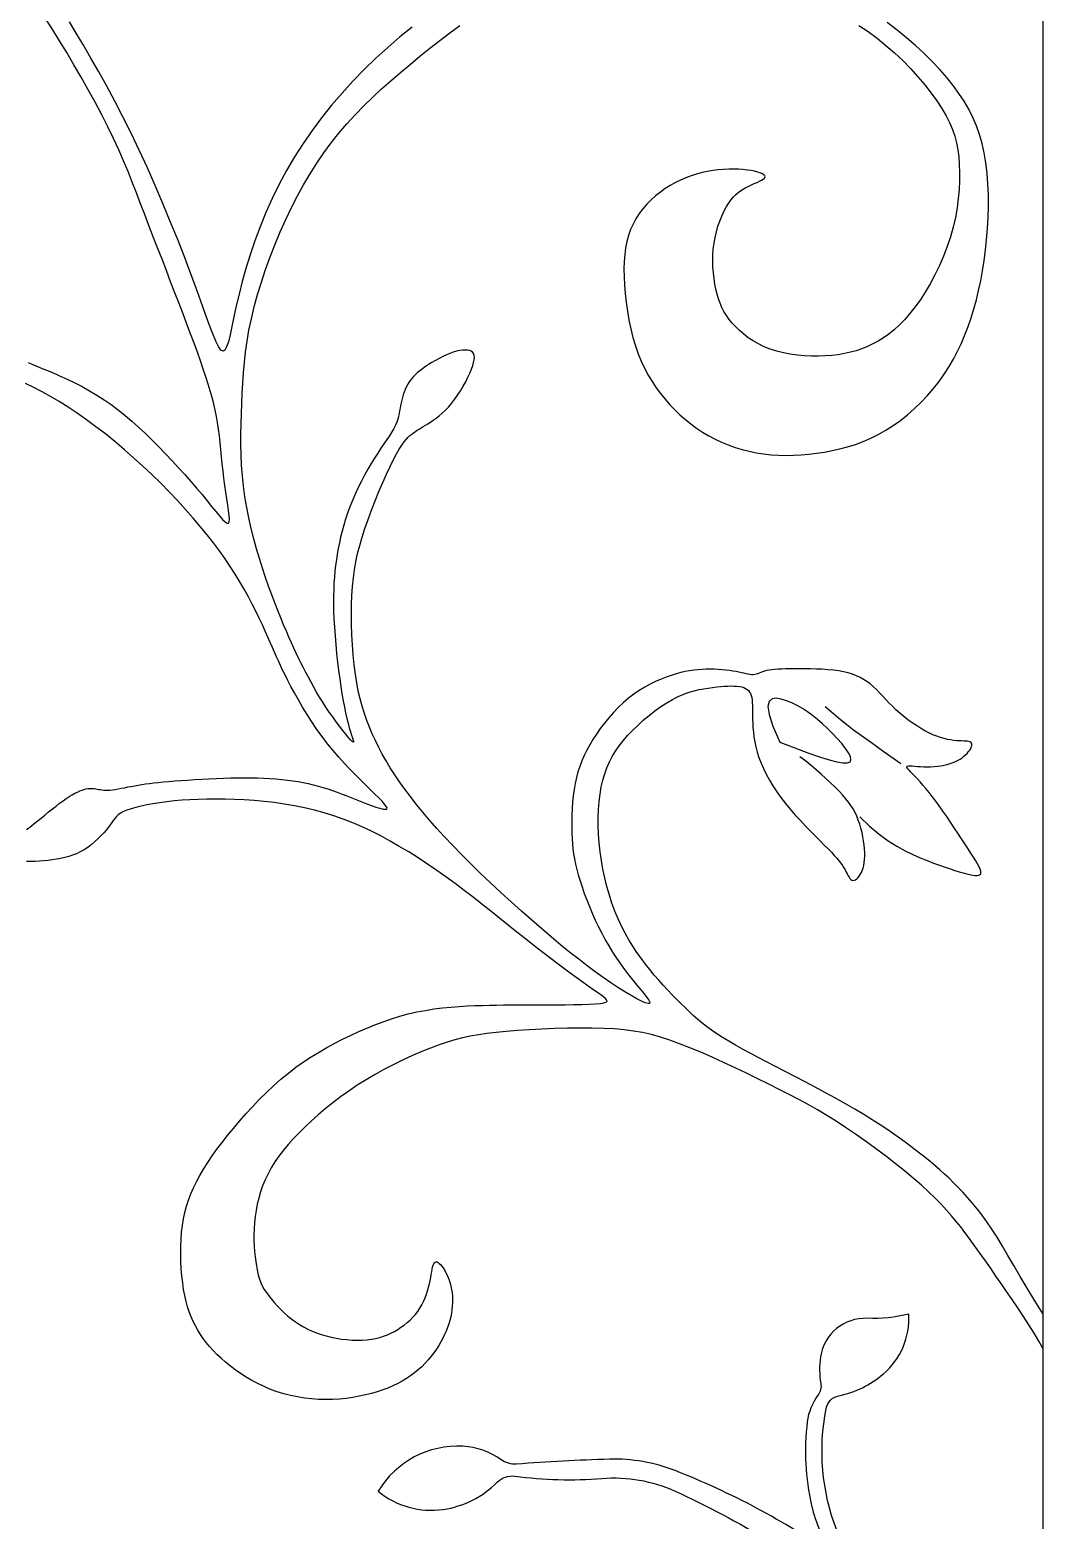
# Model space of a CAD drawing. Header units: millimetres. Extents: x 14385 to 129787, y 107826 to 186798.
# Drawn here: x 31247 to 31528.7, y 118956.4 to 119370.6 of the extents above; entities that cross this region are included whole.
import ezdxf

# ---------------------------------------------------------------- set-up
doc = ezdxf.new("R2010")
doc.units = ezdxf.units.MM
doc.header["$LTSCALE"] = 1000

msp = doc.modelspace()

# ---------------------------------------------------------------- linework, layer by layer
at = {"color": 252, "ltscale": 0.1}
msp.add_lwpolyline([(31528.71, 119784.86), (30828.71, 119784.86), (30828.71, 117984.86), (31528.71, 117984.86)], close=True, dxfattribs=at)
for points in [[(31246.51, 119278.15), (31248.72, 119277.25), (31250.91, 119276.34), (31253.09, 119275.42), (31255.25, 119274.49), (31257.39, 119273.52), (31259.5, 119272.51), (31261.58, 119271.45), (31263.64, 119270.32), (31265.67, 119269.11), (31267.66, 119267.82), (31269.63, 119266.44), (31271.56, 119264.98), (31273.48, 119263.44), (31275.38, 119261.83), (31277.27, 119260.14), (31279.15, 119258.39), (31281.03, 119256.58), (31282.9, 119254.71), (31284.76, 119252.79), (31286.6, 119250.86), (31288.39, 119248.91), (31290.13, 119246.98), (31291.8, 119245.07), (31293.39, 119243.22), (31294.89, 119241.42), (31296.27, 119239.72), (31297.55, 119238.13), (31298.69, 119236.71), (31299.7, 119235.49), (31300.57, 119234.51), (31301.29, 119233.82), (31301.84, 119233.45), (31302.23, 119233.45), (31302.44, 119233.84), (31302.5, 119234.59), (31302.44, 119235.65), (31302.28, 119236.97), (31302.05, 119238.52), (31301.77, 119240.24), (31301.48, 119242.08), (31301.2, 119244.01), (31300.95, 119245.98), (31300.72, 119247.97), (31300.52, 119249.97), (31300.33, 119251.96), (31300.14, 119253.94), (31299.94, 119255.89), (31299.73, 119257.79), (31299.49, 119259.64), (31299.22, 119261.43), (31298.91, 119263.18), (31298.55, 119264.91), (31298.15, 119266.64), (31297.7, 119268.41), (31297.18, 119270.24), (31296.6, 119272.15), (31295.95, 119274.17), (31295.23, 119276.32), (31294.44, 119278.6), (31293.59, 119280.99), (31292.67, 119283.51), (31291.7, 119286.13), (31290.67, 119288.85), (31289.6, 119291.66), (31288.49, 119294.57), (31287.34, 119297.56), (31286.16, 119300.61), (31284.97, 119303.71), (31283.76, 119306.84), (31282.54, 119309.98), (31281.33, 119313.11), (31280.14, 119316.22), (31278.96, 119319.28), (31277.81, 119322.29), (31276.67, 119325.27), (31275.51, 119328.23), (31274.32, 119331.2), (31273.06, 119334.21), (31271.72, 119337.27), (31270.28, 119340.42), (31268.71, 119343.67), (31267.01, 119347.03), (31265.18, 119350.48), (31263.26, 119353.97), (31261.29, 119357.47), (31259.28, 119360.92), (31257.28, 119364.29), (31255.31, 119367.53), (31253.4, 119370.59), (31251.58, 119373.46)], [(31353.26, 119371.39), (31349.86, 119368.63), (31346.5, 119365.73), (31343.2, 119362.71), (31339.97, 119359.58), (31336.84, 119356.35), (31333.82, 119353.04), (31330.92, 119349.65), (31328.14, 119346.18), (31325.5, 119342.64), (31322.98, 119339.01), (31320.61, 119335.31), (31318.39, 119331.54), (31316.32, 119327.69), (31314.41, 119323.77), (31312.65, 119319.82), (31311.04, 119315.86), (31309.58, 119311.93), (31308.27, 119308.06), (31307.1, 119304.29), (31306.07, 119300.64), (31305.17, 119297.17), (31304.41, 119293.89), (31303.76, 119290.87), (31303.19, 119288.16), (31302.67, 119285.82), (31302.2, 119283.91), (31301.73, 119282.48), (31301.25, 119281.58), (31300.73, 119281.28), (31300.14, 119281.62), (31299.48, 119282.57), (31298.72, 119284.09), (31297.87, 119286.16), (31296.89, 119288.73), (31295.79, 119291.76), (31294.55, 119295.23), (31293.15, 119299.08), (31291.59, 119303.28), (31289.88, 119307.77), (31288.03, 119312.49), (31286.07, 119317.36), (31284.02, 119322.33), (31281.88, 119327.33), (31279.69, 119332.3), (31277.45, 119337.17), (31275.18, 119341.88), (31272.9, 119346.42), (31270.62, 119350.79), (31268.38, 119354.97), (31266.16, 119358.96), (31264.01, 119362.74), (31261.93, 119366.32), (31259.93, 119369.69), (31258.04, 119372.83)], [(31477.7, 119151.83), (31480.45, 119149.24), (31483.09, 119147.05), (31485.62, 119145.21), (31488.03, 119143.68), (31490.32, 119142.41), (31492.48, 119141.36), (31494.53, 119140.47), (31496.45, 119139.71), (31498.24, 119139.02), (31499.9, 119138.41), (31501.44, 119137.87), (31502.87, 119137.39), (31504.18, 119136.97), (31505.38, 119136.61), (31506.47, 119136.31), (31507.46, 119136.05), (31508.34, 119135.85), (31509.12, 119135.7), (31509.8, 119135.61), (31510.36, 119135.6), (31510.8, 119135.66), (31511.12, 119135.8), (31511.33, 119136.04), (31511.4, 119136.37), (31511.34, 119136.81), (31511.16, 119137.35), (31510.87, 119138.01), (31510.46, 119138.78), (31509.94, 119139.66), (31509.33, 119140.65), (31508.62, 119141.76), (31507.83, 119143), (31506.95, 119144.35), (31506.01, 119145.79), (31505.02, 119147.3), (31504, 119148.85), (31502.95, 119150.41), (31501.9, 119151.96), (31500.85, 119153.47), (31499.82, 119154.91), (31498.83, 119156.25), (31497.88, 119157.51), (31496.97, 119158.66), (31496.1, 119159.73), (31495.28, 119160.7), (31494.51, 119161.59), (31493.79, 119162.39), (31493.12, 119163.1), (31492.5, 119163.73), (31491.96, 119164.27), (31491.5, 119164.74), (31491.13, 119165.13), (31490.88, 119165.45), (31490.75, 119165.69), (31490.76, 119165.87), (31490.91, 119165.99), (31491.23, 119166.04), (31491.7, 119166.05), (31492.29, 119166.01), (31492.99, 119165.96), (31493.77, 119165.89), (31494.63, 119165.83), (31495.53, 119165.79), (31496.47, 119165.77), (31497.42, 119165.79), (31498.37, 119165.85), (31499.32, 119165.95), (31500.25, 119166.08), (31501.15, 119166.25), (31502.03, 119166.46), (31502.86, 119166.7), (31503.64, 119166.97), (31504.36, 119167.26), (31505.03, 119167.59), (31505.64, 119167.94), (31506.19, 119168.3), (31506.69, 119168.69), (31507.14, 119169.08), (31507.55, 119169.49), (31507.9, 119169.9), (31508.21, 119170.31), (31508.46, 119170.72), (31508.66, 119171.11), (31508.8, 119171.48), (31508.87, 119171.83), (31508.87, 119172.13), (31508.79, 119172.39), (31508.63, 119172.59), (31508.39, 119172.74), (31508.06, 119172.83), (31507.65, 119172.89), (31507.17, 119172.92), (31506.62, 119172.94), (31506.01, 119172.96), (31505.33, 119172.98), (31504.6, 119173.03), (31503.81, 119173.11), (31502.97, 119173.24), (31502.08, 119173.41), (31501.14, 119173.63), (31500.16, 119173.92), (31499.14, 119174.28), (31498.07, 119174.7), (31496.96, 119175.21), (31495.81, 119175.81), (31494.64, 119176.48), (31493.45, 119177.23), (31492.27, 119178.03), (31491.09, 119178.88), (31489.94, 119179.77), (31488.84, 119180.7), (31487.78, 119181.65), (31486.78, 119182.61), (31485.83, 119183.57), (31484.93, 119184.53), (31484.06, 119185.46), (31483.2, 119186.37), (31482.35, 119187.23), (31481.5, 119188.05), (31480.63, 119188.8), (31479.73, 119189.48), (31478.8, 119190.08), (31477.82, 119190.63), (31476.78, 119191.1), (31475.68, 119191.52), (31474.5, 119191.87), (31473.23, 119192.17), (31471.87, 119192.42), (31470.41, 119192.61), (31468.87, 119192.76), (31467.28, 119192.87), (31465.67, 119192.95), (31464.06, 119193), (31462.49, 119193.03), (31460.98, 119193.03), (31459.56, 119193.03), (31458.25, 119193.02), (31457.05, 119192.99), (31455.95, 119192.96), (31454.96, 119192.91), (31454.06, 119192.84), (31453.24, 119192.76), (31452.51, 119192.65), (31451.85, 119192.51), (31451.26, 119192.36), (31450.72, 119192.18), (31450.24, 119192), (31449.78, 119191.82), (31449.35, 119191.66), (31448.94, 119191.52), (31448.52, 119191.42), (31448.1, 119191.36), (31447.66, 119191.36), (31447.18, 119191.41), (31446.67, 119191.5), (31446.12, 119191.62), (31445.52, 119191.76), (31444.86, 119191.92), (31444.14, 119192.08), (31443.34, 119192.24), (31442.47, 119192.39), (31441.52, 119192.53), (31440.52, 119192.65), (31439.47, 119192.75), (31438.39, 119192.83), (31437.28, 119192.88), (31436.15, 119192.9), (31435.01, 119192.9), (31433.88, 119192.85), (31432.74, 119192.77), (31431.59, 119192.64), (31430.42, 119192.46), (31429.21, 119192.23), (31427.97, 119191.95), (31426.69, 119191.59), (31425.34, 119191.17), (31423.94, 119190.68), (31422.48, 119190.11), (31420.98, 119189.46), (31419.46, 119188.72), (31417.93, 119187.89), (31416.4, 119186.97), (31414.89, 119185.95), (31413.4, 119184.82), (31411.96, 119183.58), (31410.56, 119182.26), (31409.22, 119180.86), (31407.94, 119179.4), (31406.73, 119177.9), (31405.58, 119176.38), (31404.52, 119174.85), (31403.53, 119173.33), (31402.64, 119171.84), (31401.83, 119170.36), (31401.1, 119168.89), (31400.46, 119167.41), (31399.89, 119165.9), (31399.39, 119164.37), (31398.97, 119162.79), (31398.61, 119161.16), (31398.32, 119159.46), (31398.08, 119157.71), (31397.91, 119155.94), (31397.78, 119154.15), (31397.7, 119152.38), (31397.67, 119150.64), (31397.67, 119148.96), (31397.7, 119147.34), (31397.76, 119145.81), (31397.86, 119144.36), (31398, 119142.94), (31398.18, 119141.55), (31398.41, 119140.16), (31398.7, 119138.74), (31399.05, 119137.27), (31399.47, 119135.73), (31399.96, 119134.1), (31400.52, 119132.38), (31401.14, 119130.61), (31401.83, 119128.78), (31402.57, 119126.93), (31403.36, 119125.06), (31404.2, 119123.19), (31405.09, 119121.34), (31406.01, 119119.52), (31406.98, 119117.73), (31407.98, 119115.99), (31409.01, 119114.29), (31410.08, 119112.63), (31411.18, 119111.01), (31412.31, 119109.44), (31413.46, 119107.92), (31414.63, 119106.46), (31415.78, 119105.07), (31416.84, 119103.79), (31417.79, 119102.64), (31418.55, 119101.67), (31419.09, 119100.88), (31419.36, 119100.32), (31419.29, 119100), (31418.87, 119099.96), (31418.1, 119100.18), (31417.04, 119100.63), (31415.71, 119101.31), (31414.15, 119102.18), (31412.4, 119103.22), (31410.5, 119104.42), (31408.48, 119105.76), (31406.38, 119107.21), (31404.2, 119108.78), (31401.94, 119110.47), (31399.59, 119112.28), (31397.16, 119114.2), (31394.64, 119116.25), (31392.04, 119118.42), (31389.34, 119120.71), (31386.56, 119123.12), (31383.71, 119125.63), (31380.84, 119128.21), (31377.96, 119130.84), (31375.11, 119133.5), (31372.32, 119136.15), (31369.62, 119138.78), (31367.03, 119141.36), (31364.6, 119143.87), (31362.3, 119146.31), (31360.14, 119148.67), (31358.12, 119150.97), (31356.22, 119153.21), (31354.45, 119155.38), (31352.79, 119157.51), (31351.25, 119159.57), (31349.81, 119161.59), (31348.47, 119163.57), (31347.22, 119165.51), (31346.07, 119167.42), (31344.99, 119169.31), (31344, 119171.18), (31343.07, 119173.05), (31342.21, 119174.91), (31341.42, 119176.78), (31340.68, 119178.67), (31340.01, 119180.6), (31339.39, 119182.59), (31338.83, 119184.67), (31338.33, 119186.84), (31337.89, 119189.14), (31337.51, 119191.57), (31337.18, 119194.15), (31336.91, 119196.86), (31336.7, 119199.64), (31336.54, 119202.46), (31336.45, 119205.29), (31336.42, 119208.09), (31336.46, 119210.81), (31336.56, 119213.43), (31336.72, 119215.91), (31336.95, 119218.27), (31337.27, 119220.55), (31337.66, 119222.79), (31338.14, 119225.02), (31338.71, 119227.28), (31339.38, 119229.59), (31340.15, 119232), (31341.03, 119234.52), (31341.99, 119237.11), (31343.01, 119239.72), (31344.06, 119242.3), (31345.12, 119244.79), (31346.17, 119247.14), (31347.17, 119249.28), (31348.1, 119251.18), (31348.95, 119252.78), (31349.71, 119254.1), (31350.4, 119255.19), (31351.04, 119256.08), (31351.62, 119256.79), (31352.17, 119257.37), (31352.69, 119257.85), (31353.2, 119258.26), (31353.7, 119258.63), (31354.2, 119258.98), (31354.72, 119259.32), (31355.25, 119259.65), (31355.81, 119259.99), (31356.39, 119260.35), (31357.02, 119260.73), (31357.69, 119261.15), (31358.41, 119261.61), (31359.18, 119262.12), (31359.98, 119262.7), (31360.81, 119263.34), (31361.66, 119264.06), (31362.53, 119264.86), (31363.39, 119265.76), (31364.26, 119266.76), (31365.11, 119267.86), (31365.94, 119269.05), (31366.73, 119270.28), (31367.48, 119271.55), (31368.17, 119272.81), (31368.79, 119274.04), (31369.33, 119275.21), (31369.79, 119276.3), (31370.14, 119277.28), (31370.39, 119278.15), (31370.54, 119278.92), (31370.59, 119279.58), (31370.54, 119280.14), (31370.38, 119280.61), (31370.11, 119280.98), (31369.74, 119281.27), (31369.27, 119281.47), (31368.7, 119281.59), (31368.05, 119281.62), (31367.31, 119281.58), (31366.51, 119281.46), (31365.65, 119281.27), (31364.74, 119281), (31363.78, 119280.66), (31362.8, 119280.26), (31361.79, 119279.79), (31360.78, 119279.29), (31359.79, 119278.74), (31358.81, 119278.17), (31357.88, 119277.59), (31356.99, 119277.01), (31356.18, 119276.43), (31355.44, 119275.87), (31354.78, 119275.33), (31354.18, 119274.79), (31353.65, 119274.25), (31353.17, 119273.7), (31352.73, 119273.14), (31352.34, 119272.56), (31351.99, 119271.94), (31351.66, 119271.29), (31351.36, 119270.61), (31351.09, 119269.91), (31350.84, 119269.18), (31350.62, 119268.45), (31350.42, 119267.7), (31350.24, 119266.95), (31350.09, 119266.2), (31349.95, 119265.46), (31349.82, 119264.72), (31349.67, 119263.97), (31349.49, 119263.2), (31349.27, 119262.41), (31348.99, 119261.59), (31348.64, 119260.72), (31348.19, 119259.81), (31347.63, 119258.84), (31346.98, 119257.81), (31346.25, 119256.72), (31345.45, 119255.55), (31344.6, 119254.31), (31343.72, 119252.99), (31342.8, 119251.59), (31341.88, 119250.1), (31340.96, 119248.52), (31340.05, 119246.86), (31339.17, 119245.14), (31338.31, 119243.38), (31337.49, 119241.6), (31336.72, 119239.81), (31336.01, 119238.03), (31335.36, 119236.28), (31334.78, 119234.57), (31334.26, 119232.9), (31333.81, 119231.26), (31333.41, 119229.64), (31333.06, 119228.05), (31332.76, 119226.47), (31332.49, 119224.9), (31332.25, 119223.33), (31332.03, 119221.75), (31331.84, 119220.15), (31331.69, 119218.51), (31331.56, 119216.82), (31331.48, 119215.05), (31331.43, 119213.2), (31331.43, 119211.24), (31331.47, 119209.15), (31331.55, 119206.93), (31331.69, 119204.6), (31331.86, 119202.2), (31332.06, 119199.76), (31332.3, 119197.3), (31332.56, 119194.88), (31332.85, 119192.51), (31333.15, 119190.24), (31333.46, 119188.08), (31333.79, 119186.05), (31334.12, 119184.15), (31334.46, 119182.38), (31334.8, 119180.75), (31335.14, 119179.24), (31335.49, 119177.87), (31335.83, 119176.64), (31336.16, 119175.54), (31336.47, 119174.6), (31336.74, 119173.82), (31336.93, 119173.22), (31337.04, 119172.8), (31337.03, 119172.59), (31336.9, 119172.6), (31336.61, 119172.84), (31336.15, 119173.31), (31335.55, 119174), (31334.82, 119174.87), (31334, 119175.9), (31333.1, 119177.05), (31332.17, 119178.31), (31331.21, 119179.63), (31330.26, 119181), (31329.33, 119182.38), (31328.44, 119183.77), (31327.58, 119185.16), (31326.75, 119186.55), (31325.95, 119187.93), (31325.18, 119189.31), (31324.44, 119190.67), (31323.73, 119192.01), (31323.05, 119193.32), (31322.38, 119194.64), (31321.73, 119195.96), (31321.08, 119197.32), (31320.42, 119198.73), (31319.75, 119200.21), (31319.06, 119201.77), (31318.33, 119203.45), (31317.57, 119205.24), (31316.77, 119207.16), (31315.95, 119209.19), (31315.1, 119211.34), (31314.25, 119213.59), (31313.39, 119215.96), (31312.53, 119218.42), (31311.68, 119220.98), (31310.84, 119223.64), (31310.04, 119226.38), (31309.27, 119229.18), (31308.55, 119232.04), (31307.89, 119234.94), (31307.31, 119237.86), (31306.81, 119240.8), (31306.4, 119243.74), (31306.09, 119246.67), (31305.88, 119249.58), (31305.75, 119252.48), (31305.69, 119255.37), (31305.69, 119258.24), (31305.73, 119261.1), (31305.82, 119263.94), (31305.92, 119266.77), (31306.04, 119269.59), (31306.2, 119272.41), (31306.39, 119275.25), (31306.65, 119278.12), (31306.98, 119281.05), (31307.41, 119284.05), (31307.94, 119287.13), (31308.6, 119290.32), (31309.4, 119293.62), (31310.33, 119297.01), (31311.39, 119300.47), (31312.55, 119303.97), (31313.82, 119307.49), (31315.18, 119311), (31316.63, 119314.47), (31318.15, 119317.88), (31319.74, 119321.2), (31321.4, 119324.43), (31323.12, 119327.57), (31324.92, 119330.63), (31326.8, 119333.59), (31328.76, 119336.46), (31330.8, 119339.24), (31332.93, 119341.92), (31335.14, 119344.52), (31337.44, 119347.03), (31339.82, 119349.47), (31342.27, 119351.85), (31344.79, 119354.19), (31347.38, 119356.48), (31350.02, 119358.75), (31352.72, 119361.01), (31355.46, 119363.26), (31358.24, 119365.48), (31361.02, 119367.65), (31363.79, 119369.76), (31366.53, 119371.78)], [(31477.46, 119371.85), (31480.03, 119370.12), (31482.54, 119368.27), (31484.99, 119366.3), (31487.36, 119364.22), (31489.65, 119362.05), (31491.84, 119359.82), (31493.9, 119357.56), (31495.82, 119355.29), (31497.58, 119353.05), (31499.16, 119350.86), (31500.54, 119348.76), (31501.72, 119346.75), (31502.7, 119344.82), (31503.49, 119342.94), (31504.13, 119341.08), (31504.62, 119339.2), (31504.98, 119337.29), (31505.23, 119335.3), (31505.38, 119333.21), (31505.46, 119330.99), (31505.44, 119328.66), (31505.33, 119326.22), (31505.11, 119323.7), (31504.78, 119321.11), (31504.31, 119318.47), (31503.71, 119315.79), (31502.96, 119313.09), (31502.06, 119310.39), (31501.02, 119307.71), (31499.86, 119305.08), (31498.61, 119302.51), (31497.28, 119300.05), (31495.89, 119297.71), (31494.47, 119295.51), (31493.03, 119293.49), (31491.59, 119291.66), (31490.15, 119290.02), (31488.71, 119288.55), (31487.26, 119287.23), (31485.81, 119286.06), (31484.34, 119285.03), (31482.86, 119284.11), (31481.36, 119283.3), (31479.84, 119282.59), (31478.3, 119281.96), (31476.72, 119281.43), (31475.11, 119280.98), (31473.45, 119280.61), (31471.74, 119280.32), (31469.97, 119280.11), (31468.14, 119279.98), (31466.25, 119279.92), (31464.31, 119279.94), (31462.34, 119280.03), (31460.37, 119280.22), (31458.41, 119280.49), (31456.49, 119280.85), (31454.63, 119281.32), (31452.85, 119281.88), (31451.17, 119282.54), (31449.59, 119283.3), (31448.11, 119284.14), (31446.73, 119285.05), (31445.46, 119286.01), (31444.29, 119287.01), (31443.23, 119288.04), (31442.27, 119289.09), (31441.41, 119290.14), (31440.65, 119291.21), (31439.98, 119292.31), (31439.4, 119293.44), (31438.89, 119294.61), (31438.45, 119295.84), (31438.06, 119297.13), (31437.73, 119298.5), (31437.45, 119299.95), (31437.21, 119301.47), (31437.03, 119303.04), (31436.92, 119304.66), (31436.87, 119306.31), (31436.9, 119307.97), (31437.01, 119309.63), (31437.21, 119311.28), (31437.5, 119312.9), (31437.87, 119314.47), (31438.31, 119316), (31438.82, 119317.45), (31439.37, 119318.83), (31439.96, 119320.11), (31440.59, 119321.28), (31441.23, 119322.33), (31441.88, 119323.25), (31442.54, 119324.06), (31443.22, 119324.76), (31443.91, 119325.36), (31444.61, 119325.89), (31445.34, 119326.36), (31446.08, 119326.78), (31446.85, 119327.16), (31447.63, 119327.53), (31448.41, 119327.87), (31449.16, 119328.2), (31449.84, 119328.52), (31450.44, 119328.83), (31450.91, 119329.13), (31451.23, 119329.42), (31451.38, 119329.71), (31451.33, 119330), (31451.09, 119330.29), (31450.66, 119330.57), (31450.08, 119330.83), (31449.35, 119331.07), (31448.48, 119331.3), (31447.5, 119331.49), (31446.41, 119331.65), (31445.24, 119331.78), (31443.98, 119331.87), (31442.66, 119331.91), (31441.28, 119331.9), (31439.85, 119331.83), (31438.39, 119331.71), (31436.9, 119331.52), (31435.4, 119331.27), (31433.89, 119330.94), (31432.38, 119330.54), (31430.88, 119330.06), (31429.39, 119329.5), (31427.92, 119328.87), (31426.47, 119328.15), (31425.04, 119327.35), (31423.65, 119326.47), (31422.29, 119325.51), (31420.98, 119324.46), (31419.73, 119323.34), (31418.54, 119322.14), (31417.44, 119320.86), (31416.42, 119319.52), (31415.51, 119318.11), (31414.7, 119316.63), (31414.02, 119315.09), (31413.45, 119313.49), (31412.99, 119311.81), (31412.64, 119310.04), (31412.39, 119308.19), (31412.24, 119306.23), (31412.18, 119304.17), (31412.2, 119302), (31412.3, 119299.71), (31412.49, 119297.32), (31412.76, 119294.88), (31413.11, 119292.41), (31413.55, 119289.93), (31414.06, 119287.48), (31414.67, 119285.09), (31415.35, 119282.79), (31416.12, 119280.59), (31416.98, 119278.51), (31417.91, 119276.53), (31418.91, 119274.65), (31419.99, 119272.85), (31421.13, 119271.14), (31422.34, 119269.5), (31423.6, 119267.93), (31424.93, 119266.43), (31426.31, 119264.98), (31427.74, 119263.6), (31429.24, 119262.3), (31430.78, 119261.06), (31432.38, 119259.89), (31434.04, 119258.8), (31435.74, 119257.79), (31437.5, 119256.86), (31439.31, 119256.01), (31441.16, 119255.25), (31443.06, 119254.57), (31444.99, 119253.98), (31446.96, 119253.47), (31448.96, 119253.06), (31450.99, 119252.74), (31453.05, 119252.51), (31455.12, 119252.37), (31457.21, 119252.32), (31459.33, 119252.35), (31461.45, 119252.46), (31463.59, 119252.65), (31465.73, 119252.92), (31467.88, 119253.26), (31470.04, 119253.66), (31472.2, 119254.15), (31474.35, 119254.73), (31476.5, 119255.4), (31478.63, 119256.19), (31480.76, 119257.09), (31482.86, 119258.13), (31484.95, 119259.3), (31487.01, 119260.62), (31489.03, 119262.07), (31491.01, 119263.65), (31492.92, 119265.34), (31494.77, 119267.12), (31496.53, 119268.98), (31498.2, 119270.91), (31499.77, 119272.9), (31501.21, 119274.93), (31502.55, 119277), (31503.79, 119279.12), (31504.93, 119281.29), (31505.98, 119283.52), (31506.95, 119285.8), (31507.84, 119288.15), (31508.67, 119290.56), (31509.43, 119293.03), (31510.13, 119295.58), (31510.77, 119298.2), (31511.34, 119300.89), (31511.85, 119303.65), (31512.3, 119306.48), (31512.68, 119309.38), (31512.99, 119312.36), (31513.22, 119315.4), (31513.39, 119318.49), (31513.47, 119321.59), (31513.46, 119324.69), (31513.34, 119327.75), (31513.13, 119330.74), (31512.79, 119333.64), (31512.34, 119336.42), (31511.76, 119339.05), (31511.04, 119341.56), (31510.19, 119343.97), (31509.19, 119346.29), (31508.04, 119348.54), (31506.75, 119350.76), (31505.29, 119352.96), (31503.67, 119355.15), (31501.89, 119357.37), (31499.95, 119359.6), (31497.86, 119361.83), (31495.61, 119364.05), (31493.23, 119366.25), (31490.72, 119368.41), (31488.08, 119370.54), (31485.32, 119372.61)], [(31246.1, 119148.32), (31247.05, 119149.03), (31248.05, 119149.81), (31249.08, 119150.63), (31250.13, 119151.49), (31251.19, 119152.35), (31252.25, 119153.22), (31253.29, 119154.07), (31254.32, 119154.88), (31255.3, 119155.64), (31256.24, 119156.33), (31257.13, 119156.95), (31257.98, 119157.5), (31258.78, 119157.99), (31259.53, 119158.41), (31260.24, 119158.77), (31260.9, 119159.07), (31261.52, 119159.31), (31262.09, 119159.49), (31262.63, 119159.62), (31263.13, 119159.71), (31263.61, 119159.75), (31264.06, 119159.76), (31264.5, 119159.75), (31264.92, 119159.71), (31265.34, 119159.65), (31265.75, 119159.58), (31266.17, 119159.51), (31266.6, 119159.43), (31267.06, 119159.37), (31267.55, 119159.32), (31268.08, 119159.29), (31268.66, 119159.3), (31269.3, 119159.33), (31270, 119159.41), (31270.76, 119159.51), (31271.58, 119159.65), (31272.44, 119159.81), (31273.33, 119159.98), (31274.26, 119160.17), (31275.21, 119160.35), (31276.18, 119160.53), (31277.16, 119160.7), (31278.16, 119160.86), (31279.21, 119161.01), (31280.32, 119161.15), (31281.5, 119161.29), (31282.77, 119161.43), (31284.15, 119161.57), (31285.65, 119161.7), (31287.28, 119161.84), (31289.04, 119161.98), (31290.89, 119162.11), (31292.81, 119162.24), (31294.79, 119162.36), (31296.8, 119162.47), (31298.82, 119162.56), (31300.82, 119162.63), (31302.8, 119162.69), (31304.73, 119162.72), (31306.63, 119162.73), (31308.49, 119162.72), (31310.3, 119162.68), (31312.06, 119162.62), (31313.77, 119162.53), (31315.43, 119162.41), (31317.04, 119162.27), (31318.6, 119162.1), (31320.11, 119161.9), (31321.58, 119161.67), (31323.01, 119161.41), (31324.42, 119161.12), (31325.8, 119160.79), (31327.16, 119160.43), (31328.5, 119160.04), (31329.83, 119159.62), (31331.16, 119159.16), (31332.48, 119158.69), (31333.81, 119158.19), (31335.16, 119157.67), (31336.52, 119157.14), (31337.9, 119156.59), (31339.3, 119156.04), (31340.69, 119155.51), (31342.01, 119155.01), (31343.24, 119154.59), (31344.32, 119154.25), (31345.21, 119154.03), (31345.86, 119153.96), (31346.25, 119154.05), (31346.32, 119154.33), (31346.11, 119154.78), (31345.63, 119155.41), (31344.93, 119156.19), (31344.02, 119157.12), (31342.95, 119158.18), (31341.74, 119159.36), (31340.41, 119160.65), (31339, 119162.04), (31337.53, 119163.52), (31336, 119165.09), (31334.45, 119166.74), (31332.89, 119168.48), (31331.32, 119170.3), (31329.78, 119172.19), (31328.27, 119174.16), (31326.81, 119176.19), (31325.42, 119178.26), (31324.09, 119180.34), (31322.84, 119182.39), (31321.67, 119184.4), (31320.59, 119186.32), (31319.61, 119188.13), (31318.73, 119189.8), (31317.96, 119191.31), (31317.28, 119192.68), (31316.67, 119193.96), (31316.1, 119195.19), (31315.56, 119196.39), (31315.02, 119197.62), (31314.46, 119198.92), (31313.85, 119200.31), (31313.18, 119201.83), (31312.45, 119203.48), (31311.65, 119205.24), (31310.78, 119207.09), (31309.84, 119209.02), (31308.84, 119211.01), (31307.77, 119213.04), (31306.62, 119215.11), (31305.41, 119217.19), (31304.12, 119219.3), (31302.74, 119221.42), (31301.28, 119223.58), (31299.72, 119225.77), (31298.06, 119227.99), (31296.29, 119230.26), (31294.41, 119232.57), (31292.41, 119234.93), (31290.29, 119237.33), (31288.08, 119239.75), (31285.77, 119242.18), (31283.39, 119244.6), (31280.94, 119247.01), (31278.43, 119249.38), (31275.87, 119251.7), (31273.28, 119253.97), (31270.66, 119256.16), (31268.03, 119258.28), (31265.4, 119260.3), (31262.79, 119262.22), (31260.2, 119264.03), (31257.66, 119265.73), (31255.18, 119267.29), (31252.76, 119268.71), (31250.4, 119270.01), (31248.1, 119271.2), (31245.85, 119272.28)], [(31528.71, 119013.64), (31526.39, 119017.38), (31524.28, 119020.88), (31522.34, 119024.13), (31520.57, 119027.16), (31518.92, 119029.98), (31517.37, 119032.59), (31515.9, 119035.01), (31514.47, 119037.24), (31513.08, 119039.3), (31511.7, 119041.2), (31510.35, 119042.96), (31509.01, 119044.59), (31507.69, 119046.11), (31506.39, 119047.54), (31505.09, 119048.89), (31503.81, 119050.17), (31502.53, 119051.41), (31501.25, 119052.6), (31499.95, 119053.77), (31498.62, 119054.93), (31497.25, 119056.08), (31495.82, 119057.25), (31494.33, 119058.43), (31492.76, 119059.64), (31491.1, 119060.89), (31489.33, 119062.17), (31487.47, 119063.5), (31485.49, 119064.86), (31483.4, 119066.26), (31481.18, 119067.69), (31478.83, 119069.14), (31476.35, 119070.63), (31473.73, 119072.14), (31471, 119073.66), (31468.2, 119075.19), (31465.36, 119076.71), (31462.51, 119078.21), (31459.7, 119079.68), (31456.96, 119081.1), (31454.33, 119082.46), (31451.82, 119083.77), (31449.45, 119085.01), (31447.22, 119086.19), (31445.12, 119087.34), (31443.15, 119088.44), (31441.3, 119089.51), (31439.58, 119090.55), (31437.99, 119091.57), (31436.52, 119092.59), (31435.14, 119093.6), (31433.85, 119094.61), (31432.63, 119095.64), (31431.45, 119096.68), (31430.29, 119097.75), (31429.14, 119098.85), (31427.98, 119100), (31426.79, 119101.19), (31425.57, 119102.44), (31424.33, 119103.73), (31423.09, 119105.07), (31421.84, 119106.47), (31420.59, 119107.91), (31419.35, 119109.41), (31418.12, 119110.96), (31416.92, 119112.56), (31415.75, 119114.21), (31414.62, 119115.93), (31413.52, 119117.72), (31412.47, 119119.58), (31411.47, 119121.52), (31410.53, 119123.54), (31409.65, 119125.65), (31408.84, 119127.86), (31408.11, 119130.14), (31407.44, 119132.48), (31406.85, 119134.88), (31406.34, 119137.3), (31405.91, 119139.75), (31405.56, 119142.19), (31405.3, 119144.62), (31405.12, 119147.02), (31405.03, 119149.37), (31405.03, 119151.68), (31405.11, 119153.92), (31405.28, 119156.09), (31405.53, 119158.18), (31405.87, 119160.18), (31406.3, 119162.07), (31406.81, 119163.85), (31407.41, 119165.53), (31408.11, 119167.12), (31408.9, 119168.66), (31409.8, 119170.14), (31410.81, 119171.59), (31411.93, 119173.01), (31413.18, 119174.44), (31414.54, 119175.88), (31416, 119177.3), (31417.55, 119178.7), (31419.15, 119180.05), (31420.79, 119181.32), (31422.44, 119182.51), (31424.09, 119183.58), (31425.71, 119184.52), (31427.28, 119185.3), (31428.8, 119185.95), (31430.27, 119186.48), (31431.69, 119186.9), (31433.05, 119187.23), (31434.36, 119187.48), (31435.62, 119187.68), (31436.82, 119187.84), (31437.97, 119187.98), (31439.06, 119188.09), (31440.09, 119188.17), (31441.06, 119188.22), (31441.96, 119188.24), (31442.8, 119188.23), (31443.58, 119188.18), (31444.28, 119188.09), (31444.92, 119187.96), (31445.48, 119187.78), (31445.98, 119187.56), (31446.42, 119187.28), (31446.79, 119186.95), (31447.09, 119186.56), (31447.35, 119186.11), (31447.54, 119185.59), (31447.68, 119185.01), (31447.77, 119184.36), (31447.83, 119183.63), (31447.86, 119182.84), (31447.87, 119181.98), (31447.88, 119181.05), (31447.89, 119180.06), (31447.91, 119178.99), (31447.95, 119177.86), (31448.02, 119176.66), (31448.14, 119175.4), (31448.3, 119174.09), (31448.53, 119172.72), (31448.83, 119171.31), (31449.22, 119169.85), (31449.69, 119168.36), (31450.27, 119166.83), (31450.94, 119165.27), (31451.72, 119163.69), (31452.6, 119162.09), (31453.57, 119160.47), (31454.63, 119158.85), (31455.79, 119157.22), (31457.04, 119155.59), (31458.37, 119153.98), (31459.77, 119152.38), (31461.2, 119150.82), (31462.63, 119149.3), (31464.04, 119147.86), (31465.4, 119146.48), (31466.68, 119145.2), (31467.86, 119144.03), (31468.9, 119142.96), (31469.82, 119142.01), (31470.63, 119141.14), (31471.33, 119140.36), (31471.94, 119139.63), (31472.46, 119138.96), (31472.92, 119138.33), (31473.31, 119137.72), (31473.66, 119137.12), (31473.96, 119136.54), (31474.23, 119136), (31474.49, 119135.5), (31474.73, 119135.07), (31474.98, 119134.71), (31475.24, 119134.44), (31475.52, 119134.27), (31475.82, 119134.2), (31476.16, 119134.24), (31476.5, 119134.39), (31476.86, 119134.62), (31477.21, 119134.94), (31477.55, 119135.35), (31477.87, 119135.82), (31478.16, 119136.37), (31478.42, 119136.98), (31478.63, 119137.65), (31478.81, 119138.38), (31478.95, 119139.17), (31479.04, 119140.03), (31479.09, 119140.94), (31479.09, 119141.91), (31479.04, 119142.95), (31478.94, 119144.04), (31478.79, 119145.18), (31478.59, 119146.34), (31478.35, 119147.52), (31478.05, 119148.7), (31477.71, 119149.86), (31477.32, 119150.99), (31476.89, 119152.07), (31476.4, 119153.1), (31475.86, 119154.08), (31475.26, 119155.04), (31474.57, 119155.99), (31473.8, 119156.95), (31472.93, 119157.95), (31471.95, 119158.99), (31470.85, 119160.09), (31469.63, 119161.28), (31468.33, 119162.5), (31466.98, 119163.74), (31465.63, 119164.93), (31464.32, 119166.06), (31463.1, 119167.07), (31462, 119167.92), (31461.08, 119168.58)], [(31455.49, 119172.67), (31459.65, 119171.04), (31463.32, 119169.66), (31466.49, 119168.54), (31469.17, 119167.69), (31471.36, 119167.12), (31473.06, 119166.84), (31474.27, 119166.84), (31475.01, 119167.15), (31475.26, 119167.75), (31475.1, 119168.61), (31474.58, 119169.68), (31473.76, 119170.91), (31472.7, 119172.25), (31471.47, 119173.64), (31470.13, 119175.05), (31468.74, 119176.43), (31467.34, 119177.72), (31465.96, 119178.93), (31464.57, 119180.04), (31463.17, 119181.06), (31461.76, 119181.98), (31460.34, 119182.8), (31458.88, 119183.52), (31457.4, 119184.14), (31455.9, 119184.62), (31454.5, 119184.86), (31453.33, 119184.69), (31452.51, 119183.97), (31452.19, 119182.55), (31452.49, 119180.3), (31453.54, 119177.05), (31455.49, 119172.67)], [(31489.15, 119166.65), (31484.51, 119169.89), (31480.94, 119172.4), (31478.19, 119174.37), (31476.01, 119175.97), (31474.16, 119177.4), (31472.39, 119178.84), (31470.45, 119180.47), (31468.1, 119182.49)], [(31528.71, 119004.02), (31527.52, 119006.13), (31526.18, 119008.35), (31524.73, 119010.65), (31523.21, 119013), (31521.64, 119015.36), (31520.05, 119017.7), (31518.49, 119019.98), (31516.99, 119022.17), (31515.56, 119024.25), (31514.21, 119026.21), (31512.92, 119028.07), (31511.68, 119029.85), (31510.47, 119031.55), (31509.29, 119033.2), (31508.12, 119034.79), (31506.95, 119036.36), (31505.77, 119037.9), (31504.54, 119039.44), (31503.25, 119040.99), (31501.86, 119042.57), (31500.35, 119044.2), (31498.69, 119045.88), (31496.87, 119047.64), (31494.84, 119049.49), (31492.59, 119051.44), (31490.15, 119053.47), (31487.57, 119055.54), (31484.88, 119057.64), (31482.12, 119059.71), (31479.32, 119061.75), (31476.54, 119063.71), (31473.8, 119065.56), (31471.14, 119067.29), (31468.54, 119068.9), (31465.96, 119070.43), (31463.39, 119071.89), (31460.77, 119073.31), (31458.1, 119074.72), (31455.34, 119076.13), (31452.45, 119077.58), (31449.42, 119079.07), (31446.28, 119080.59), (31443.08, 119082.12), (31439.85, 119083.61), (31436.65, 119085.06), (31433.5, 119086.43), (31430.47, 119087.69), (31427.59, 119088.82), (31424.88, 119089.8), (31422.31, 119090.63), (31419.82, 119091.33), (31417.35, 119091.89), (31414.84, 119092.34), (31412.25, 119092.68), (31409.5, 119092.93), (31406.55, 119093.08), (31403.35, 119093.17), (31399.96, 119093.18), (31396.44, 119093.14), (31392.87, 119093.03), (31389.32, 119092.89), (31385.85, 119092.7), (31382.54, 119092.48), (31379.46, 119092.23), (31376.65, 119091.96), (31374.08, 119091.66), (31371.7, 119091.32), (31369.46, 119090.92), (31367.3, 119090.45), (31365.17, 119089.9), (31363.01, 119089.25), (31360.78, 119088.49), (31358.42, 119087.62), (31355.96, 119086.63), (31353.42, 119085.53), (31350.82, 119084.34), (31348.21, 119083.07), (31345.59, 119081.71), (31343.01, 119080.29), (31340.48, 119078.8), (31338.03, 119077.26), (31335.68, 119075.67), (31333.41, 119074.05), (31331.23, 119072.4), (31329.15, 119070.74), (31327.17, 119069.07), (31325.29, 119067.39), (31323.52, 119065.73), (31321.86, 119064.09), (31320.3, 119062.46), (31318.85, 119060.83), (31317.51, 119059.21), (31316.28, 119057.59), (31315.16, 119055.97), (31314.14, 119054.33), (31313.23, 119052.68), (31312.43, 119051), (31311.74, 119049.31), (31311.14, 119047.61), (31310.63, 119045.89), (31310.22, 119044.18), (31309.89, 119042.47), (31309.64, 119040.76), (31309.46, 119039.06), (31309.36, 119037.38), (31309.32, 119035.72), (31309.33, 119034.11), (31309.4, 119032.54), (31309.51, 119031.04), (31309.65, 119029.62), (31309.81, 119028.29), (31310, 119027.06), (31310.2, 119025.94), (31310.42, 119024.92), (31310.67, 119023.97), (31310.97, 119023.07), (31311.32, 119022.21), (31311.72, 119021.37), (31312.2, 119020.52), (31312.76, 119019.65), (31313.41, 119018.74), (31314.15, 119017.8), (31314.96, 119016.85), (31315.83, 119015.89), (31316.76, 119014.93), (31317.74, 119014), (31318.76, 119013.11), (31319.81, 119012.27), (31320.89, 119011.48), (31321.99, 119010.76), (31323.13, 119010.09), (31324.29, 119009.48), (31325.5, 119008.93), (31326.75, 119008.43), (31328.04, 119007.99), (31329.38, 119007.59), (31330.77, 119007.25), (31332.2, 119006.97), (31333.65, 119006.73), (31335.11, 119006.56), (31336.56, 119006.44), (31337.98, 119006.39), (31339.36, 119006.41), (31340.69, 119006.49), (31341.95, 119006.65), (31343.14, 119006.87), (31344.28, 119007.15), (31345.36, 119007.5), (31346.4, 119007.9), (31347.39, 119008.35), (31348.35, 119008.86), (31349.28, 119009.4), (31350.18, 119009.99), (31351.06, 119010.62), (31351.91, 119011.3), (31352.71, 119012.01), (31353.47, 119012.77), (31354.19, 119013.57), (31354.85, 119014.41), (31355.45, 119015.3), (31355.98, 119016.23), (31356.46, 119017.19), (31356.88, 119018.17), (31357.25, 119019.16), (31357.57, 119020.15), (31357.85, 119021.13), (31358.09, 119022.08), (31358.29, 119023), (31358.45, 119023.88), (31358.6, 119024.7), (31358.73, 119025.45), (31358.85, 119026.13), (31358.98, 119026.73), (31359.12, 119027.24), (31359.28, 119027.65), (31359.46, 119027.94), (31359.68, 119028.12), (31359.93, 119028.19), (31360.21, 119028.15), (31360.52, 119028), (31360.84, 119027.76), (31361.18, 119027.43), (31361.53, 119027.02), (31361.88, 119026.52), (31362.24, 119025.96), (31362.6, 119025.32), (31362.94, 119024.63), (31363.26, 119023.88), (31363.56, 119023.09), (31363.83, 119022.26), (31364.07, 119021.4), (31364.26, 119020.51), (31364.4, 119019.6), (31364.49, 119018.68), (31364.53, 119017.74), (31364.52, 119016.79), (31364.46, 119015.83), (31364.36, 119014.86), (31364.21, 119013.88), (31364.01, 119012.9), (31363.77, 119011.92), (31363.48, 119010.93), (31363.14, 119009.95), (31362.75, 119008.96), (31362.31, 119007.96), (31361.82, 119006.96), (31361.28, 119005.96), (31360.68, 119004.95), (31360.03, 119003.94), (31359.33, 119002.94), (31358.57, 119001.94), (31357.75, 119000.95), (31356.88, 118999.99), (31355.96, 118999.05), (31354.98, 118998.16), (31353.95, 118997.3), (31352.87, 118996.49), (31351.73, 118995.72), (31350.54, 118995.01), (31349.28, 118994.33), (31347.96, 118993.7), (31346.57, 118993.12), (31345.11, 118992.57), (31343.58, 118992.06), (31341.97, 118991.6), (31340.3, 118991.18), (31338.56, 118990.81), (31336.77, 118990.49), (31334.94, 118990.24), (31333.07, 118990.06), (31331.16, 118989.94), (31329.24, 118989.91), (31327.29, 118989.96), (31325.34, 118990.1), (31323.39, 118990.32), (31321.45, 118990.63), (31319.52, 118991.03), (31317.61, 118991.52), (31315.74, 118992.09), (31313.91, 118992.75), (31312.13, 118993.5), (31310.39, 118994.33), (31308.72, 118995.23), (31307.11, 118996.18), (31305.56, 118997.18), (31304.09, 118998.21), (31302.7, 118999.26), (31301.39, 119000.33), (31300.16, 119001.39), (31299.02, 119002.46), (31297.96, 119003.54), (31296.97, 119004.63), (31296.06, 119005.73), (31295.21, 119006.85), (31294.42, 119007.99), (31293.7, 119009.16), (31293.03, 119010.36), (31292.41, 119011.6), (31291.85, 119012.89), (31291.34, 119014.25), (31290.88, 119015.68), (31290.46, 119017.2), (31290.1, 119018.81), (31289.78, 119020.53), (31289.51, 119022.37), (31289.29, 119024.3), (31289.12, 119026.29), (31289.01, 119028.33), (31288.96, 119030.4), (31288.97, 119032.45), (31289.05, 119034.47), (31289.2, 119036.44), (31289.42, 119038.33), (31289.72, 119040.15), (31290.09, 119041.92), (31290.56, 119043.65), (31291.11, 119045.35), (31291.76, 119047.05), (31292.5, 119048.74), (31293.33, 119050.46), (31294.28, 119052.2), (31295.32, 119053.97), (31296.46, 119055.78), (31297.7, 119057.62), (31299.04, 119059.49), (31300.46, 119061.39), (31301.98, 119063.32), (31303.59, 119065.29), (31305.28, 119067.28), (31307.06, 119069.29), (31308.9, 119071.29), (31310.81, 119073.28), (31312.77, 119075.22), (31314.77, 119077.11), (31316.82, 119078.92), (31318.89, 119080.64), (31320.99, 119082.25), (31323.1, 119083.76), (31325.24, 119085.17), (31327.4, 119086.5), (31329.57, 119087.75), (31331.76, 119088.94), (31333.97, 119090.06), (31336.19, 119091.14), (31338.43, 119092.17), (31340.69, 119093.14), (31342.96, 119094.07), (31345.25, 119094.93), (31347.56, 119095.72), (31349.88, 119096.44), (31352.22, 119097.08), (31354.58, 119097.63), (31356.96, 119098.09), (31359.33, 119098.47), (31361.7, 119098.77), (31364.04, 119099), (31366.34, 119099.18), (31368.58, 119099.31), (31370.76, 119099.41), (31372.84, 119099.47), (31374.84, 119099.52), (31376.76, 119099.56), (31378.65, 119099.58), (31380.54, 119099.59), (31382.45, 119099.59), (31384.42, 119099.6), (31386.49, 119099.6), (31388.67, 119099.6), (31391, 119099.6), (31393.41, 119099.61), (31395.83, 119099.64), (31398.19, 119099.67), (31400.42, 119099.73), (31402.45, 119099.8), (31404.21, 119099.9), (31405.61, 119100.02), (31406.62, 119100.17), (31407.23, 119100.38), (31407.47, 119100.65), (31407.35, 119101.02), (31406.91, 119101.49), (31406.15, 119102.08), (31405.11, 119102.83), (31403.8, 119103.74), (31402.25, 119104.83), (31400.49, 119106.08), (31398.55, 119107.48), (31396.46, 119109.02), (31394.24, 119110.66), (31391.94, 119112.39), (31389.58, 119114.19), (31387.18, 119116.04), (31384.79, 119117.92), (31382.39, 119119.83), (31379.99, 119121.76), (31377.58, 119123.7), (31375.15, 119125.65), (31372.71, 119127.59), (31370.24, 119129.52), (31367.75, 119131.43), (31365.22, 119133.32), (31362.68, 119135.17), (31360.11, 119136.98), (31357.53, 119138.75), (31354.93, 119140.45), (31352.33, 119142.1), (31349.73, 119143.66), (31347.14, 119145.15), (31344.55, 119146.55), (31341.97, 119147.85), (31339.38, 119149.07), (31336.78, 119150.19), (31334.16, 119151.22), (31331.52, 119152.16), (31328.84, 119153), (31326.13, 119153.74), (31323.37, 119154.39), (31320.58, 119154.95), (31317.77, 119155.43), (31314.96, 119155.82), (31312.15, 119156.14), (31309.37, 119156.39), (31306.63, 119156.58), (31303.94, 119156.71), (31301.31, 119156.79), (31298.74, 119156.81), (31296.26, 119156.79), (31293.84, 119156.72), (31291.52, 119156.61), (31289.27, 119156.46), (31287.12, 119156.28), (31285.06, 119156.05), (31283.1, 119155.8), (31281.25, 119155.52), (31279.52, 119155.2), (31277.92, 119154.87), (31276.47, 119154.51), (31275.16, 119154.13), (31274.02, 119153.73), (31273.04, 119153.31), (31272.25, 119152.88), (31271.6, 119152.43), (31271.07, 119151.96), (31270.61, 119151.45), (31270.19, 119150.9), (31269.78, 119150.31), (31269.34, 119149.66), (31268.84, 119148.96), (31268.24, 119148.2), (31267.55, 119147.39), (31266.78, 119146.56), (31265.93, 119145.72), (31265.03, 119144.9), (31264.09, 119144.1), (31263.1, 119143.37), (31262.08, 119142.7), (31261.04, 119142.12), (31259.99, 119141.62), (31258.91, 119141.2), (31257.82, 119140.85), (31256.71, 119140.55), (31255.58, 119140.3), (31254.44, 119140.09), (31253.27, 119139.91), (31252.09, 119139.76), (31250.89, 119139.63), (31249.68, 119139.53), (31248.47, 119139.46), (31247.26, 119139.42), (31246.05, 119139.42)]]:
    msp.add_lwpolyline(points, dxfattribs=at)
for points in [[(31527.55, 118832, 0.053703), (31502.2, 118902.42, 0.056036), (31486.91, 118926.55, -0.077374), (31471.32, 118953.62, -0.141553), (31468.38, 118987.46, -0.302668), (31471.86, 118990.96, 0.127658), (31484.28, 118997.03, 0.234006), (31491.36, 119013.65, -0.071904), (31479.8, 119012.49, 0.383441), (31466.81, 119001.8, 0.080891), (31466.89, 118994.4, -0.206571), (31466.11, 118991.13, 0.129923), (31463.13, 118983.75, 0.088731), (31464.34, 118960.46, 0.090902), (31470.31, 118946.74, 0.05805), (31426.43, 118970.15, 0.101313), (31408.12, 118973.33, 0.011371), (31382.31, 118971.97, -0.176456), (31378.02, 118973.18, 0.143119), (31367.42, 118976.92, 0.277935), (31343.85, 118964.42)], [(31343.85, 118964.42, 0.211052), (31361.95, 118959.37, 0.163418), (31376.96, 118966.95, -0.235293), (31381.84, 118968.62, 0.053568), (31406.05, 118968, -0.127609), (31426.38, 118964.45, -0.030886), (31452.26, 118950.71, 0.007179), (31471.81, 118939.11, -0.160302), (31474, 118936.68, 0.071697), (31481.43, 118924.73, -0.034706), (31492.93, 118908.98, 0.139456), (31451.57, 118928.38, 0.03279), (31435.53, 118929.92, 0.076492), (31392.43, 118924.61, 0.140957), (31359.28, 118904.04, 0.035244), (31333.77, 118871.5, -0.038664), (31332.12, 118869.42, 0.086672), (31326.64, 118860.99, 0.221831), (31327.23, 118843.12)]]:
    msp.add_lwpolyline(points, format="xyb", dxfattribs=at)

doc.saveas('drawing.dxf')
